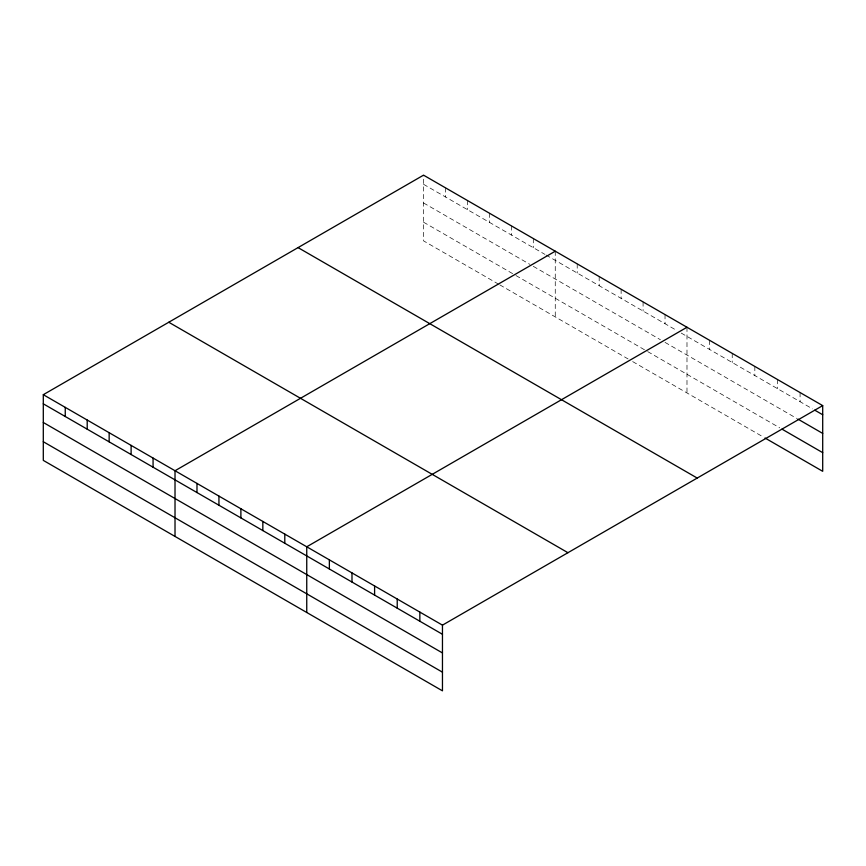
<?xml version="1.0" encoding="UTF-8"?>
<svg xmlns="http://www.w3.org/2000/svg" width="866" height="866" viewBox="0 0 866 866"><rect width="100%" height="100%" fill="white"/><g stroke="black" fill="none" stroke-linecap="round" stroke-linejoin="round"><path stroke-width="0.65" stroke-dasharray="4.33 3.25" d="M423.539 184.296L544.866 254.344M546.013 255.015L676.584 330.39M681.206 333.064L812.524 408.871M423.539 202.958L529.84 264.336M533.304 266.338L660.412 339.721M665.034 342.384L796.688 418.397M423.539 222.194L514.815 274.89M515.974 275.561L646.545 350.947M647.703 351.607L779.725 427.836M498.643 284.221L423.539 240.856L423.539 175.159M499.801 284.882L628.056 358.935M632.678 361.598L763.888 437.352M800.076 392.558L800.076 401.694M777.462 379.503L777.462 388.639M754.838 366.437L754.838 375.573M732.225 353.382L732.225 362.518M709.6 340.316L709.6 349.453M686.987 327.261L686.987 392.958M665.034 314.585L665.034 323.722M643.081 301.909L643.081 311.046M621.128 289.233L621.128 298.369M599.175 276.568L599.175 285.693M577.211 263.892L577.211 273.028M555.258 251.216L555.258 316.902M533.304 238.54L533.304 247.676M511.351 225.864L511.351 235M489.398 213.188L489.398 222.324M467.445 200.511L467.445 209.648M445.492 187.835L445.492 196.972"/><path stroke-width="1.3" d="M43.3 394.69L442.461 625.144L442.461 690.841L43.3 460.387L43.3 394.69L423.539 175.159L822.7 405.613L822.7 471.31L765.024 438.012M555.258 251.216L175.019 470.747L175.019 536.433M686.987 327.261L306.748 546.792L306.748 612.478M442.461 625.144L822.7 405.613M814.787 410.181L822.7 414.749M797.824 419.047L822.7 433.411M781.987 429.135L822.7 452.647M298.056 247.611L697.217 478.064M168.783 322.249L567.944 552.703M43.3 403.827L442.461 634.28M43.3 422.489L442.461 652.942M43.3 441.725L442.461 672.178M419.848 612.089L419.848 621.225M397.223 599.023L397.223 608.159M374.599 585.968L374.599 595.104M351.986 572.913L351.986 582.049M329.361 559.847L329.361 568.984M284.795 534.116L284.795 543.253M262.842 521.44L262.842 530.577M240.889 508.764L240.889 517.9M218.936 496.088L218.936 505.224M196.983 483.412L196.983 492.548M153.066 458.071L153.066 467.207M131.112 445.395L131.112 454.531M109.159 432.719L109.159 441.855M87.206 420.042L87.206 429.179M65.253 407.366L65.253 416.503"/></g></svg>
